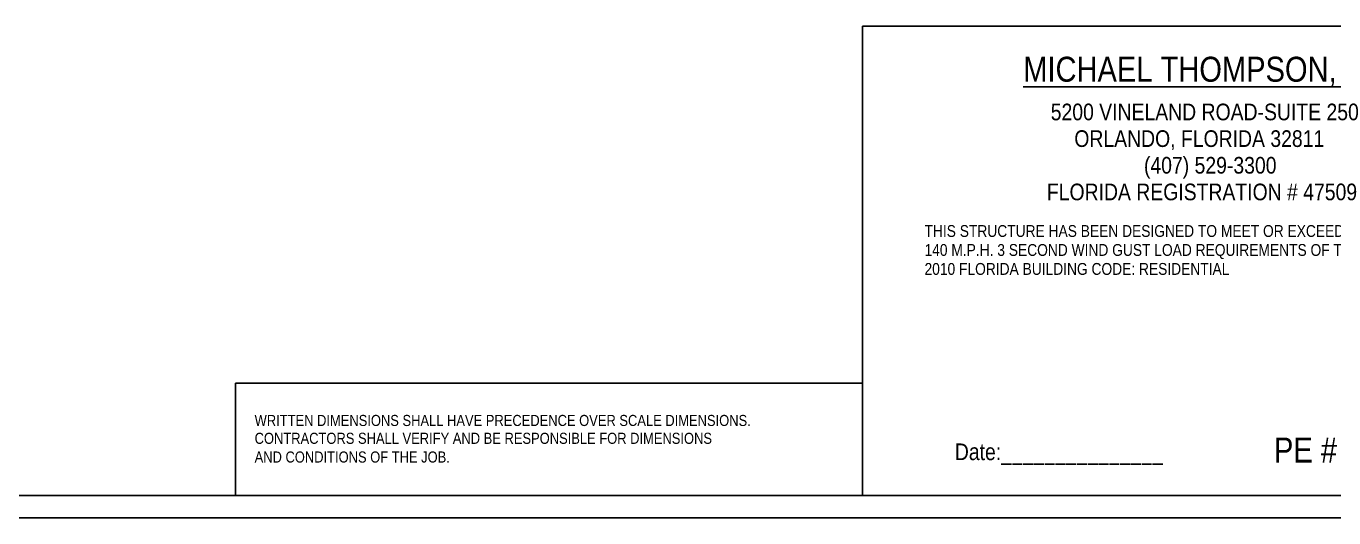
# Model space of a CAD drawing. Extents: x -175 to 1769, y -1164 to 204.
# Drawn here: x 1235.1 to 1588.3, y -1163.6 to -1030.8 of the extents above; entities that cross this region are included whole.
import ezdxf
from ezdxf.enums import TextEntityAlignment as Align

# ---------------------------------------------------------------- set-up
doc = ezdxf.new("R2010")
doc.units = 0
doc.header["$LTSCALE"] = 12
doc.layers.add('FRELEV', color=3, linetype='CONTINUOUS')
doc.layers.add('PAPER', color=3, linetype='CONTINUOUS')

msp = doc.modelspace()

# ---------------------------------------------------------------- linework, layer by layer
at = {"layer": 'FRELEV', "color": 4, "linetype": 'CONTINUOUS'}
for p, q in [((1460.975, -1030.85), (1460.975, -1157.622)), ((1460.975, -1030.85), (1638.348, -1030.85)), ((1291.7, -1127.235), (1460.975, -1127.235)), ((1291.7, -1127.235), (1291.7, -1157.622))]:
    msp.add_line(p, q, dxfattribs=at)
at = {"layer": 'PAPER', "color": 4, "linetype": 'CONTINUOUS'}
for p, q in [((1638.348, -1157.622), (-168.7865, -1157.622)), ((1769.214, -1163.622), (-174.7865, -1163.622))]:
    msp.add_line(p, q, dxfattribs=at)

# ---------------------------------------------------------------- texts
at = {"layer": 'FRELEV', "color": 4, "linetype": 'CONTINUOUS', "width": 0.87}
msp.add_text('%%UMICHAEL THOMPSON, P.E.', height=6.75, dxfattribs=at).set_placement((1555.269, -1045.854), align=Align.CENTER)
at = {"layer": 'FRELEV', "color": 2, "linetype": 'CONTINUOUS', "width": 0.87}
for s, p in [('5200 VINELAND ROAD-SUITE 250', (1553.467, -1056.267)), ('ORLANDO, FLORIDA 32811', (1551.984, -1063.467)), ('(407) 529-3300', (1554.94, -1070.667)), ('FLORIDA REGISTRATION # 47509', (1552.72, -1077.867))]:
    msp.add_text(s, height=4.5, dxfattribs=at).set_placement(p, align=Align.CENTER)
for s, height, p in [('THIS STRUCTURE HAS BEEN DESIGNED TO MEET OR EXCEED THE', 3.200001, (1477.774, -1087.767)), ('140 M.P.H. 3 SECOND WIND GUST LOAD REQUIREMENTS OF THE', 3.200001, (1477.774, -1092.887)), ('2010 FLORIDA BUILDING CODE: RESIDENTIAL', 3.2, (1477.774, -1098.007)), ('WRITTEN DIMENSIONS SHALL HAVE PRECEDENCE OVER SCALE DIMENSIONS. ', 3, (1296.831, -1138.825)), ('CONTRACTORS SHALL VERIFY AND BE RESPONSIBLE FOR DIMENSIONS', 3, (1296.831, -1143.646)), ('Date:_______________', 4.5, (1485.964, -1148.036)), ('AND CONDITIONS OF THE JOB. ', 3, (1296.831, -1148.699))]:
    msp.add_text(s, height=height, dxfattribs=at).set_placement(p)
at = {"layer": 'FRELEV', "color": 4, "linetype": 'CONTINUOUS', "width": 0.87}
msp.add_text('PE # 47509', height=6.75, dxfattribs=at).set_placement((1572.164, -1148.68))

doc.saveas('drawing.dxf')
